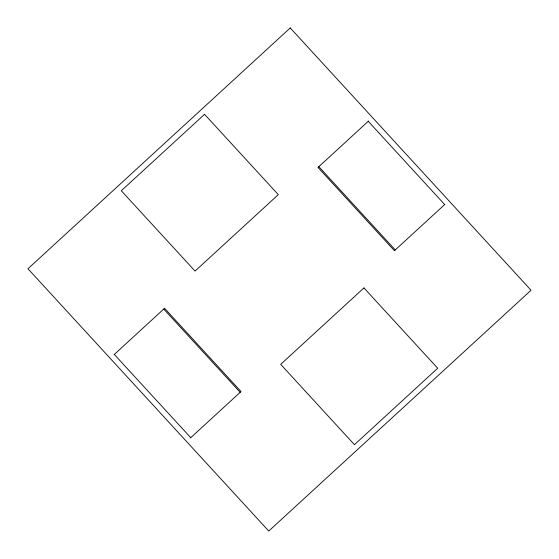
<?xml version="1.0" encoding="UTF-8"?>
<svg xmlns="http://www.w3.org/2000/svg" width="559" height="559" viewBox="0 0 559 559"><rect width="100%" height="100%" fill="white"/><g stroke="black" fill="none" stroke-linecap="round" stroke-linejoin="round"><path stroke-width="0.84" d="M114.078 354.658L164.57 308.302L241.006 391.559L190.514 437.914M368.584 120.996L317.994 167.441L394.43 250.698L444.887 204.37M368.248 121.303L444.684 204.552M318.826 166.68L395.262 249.929M163.738 309.071L240.174 392.32M114.316 354.448L190.752 437.697M290.24 27.95L27.95 268.76L268.76 531.05L531.05 290.24L290.24 27.95M204.552 114.316L121.303 190.752L195.056 271.08L278.305 194.644L204.552 114.316M363.944 287.92L280.695 364.356L354.448 444.684L437.697 368.248L363.944 287.92"/></g></svg>
